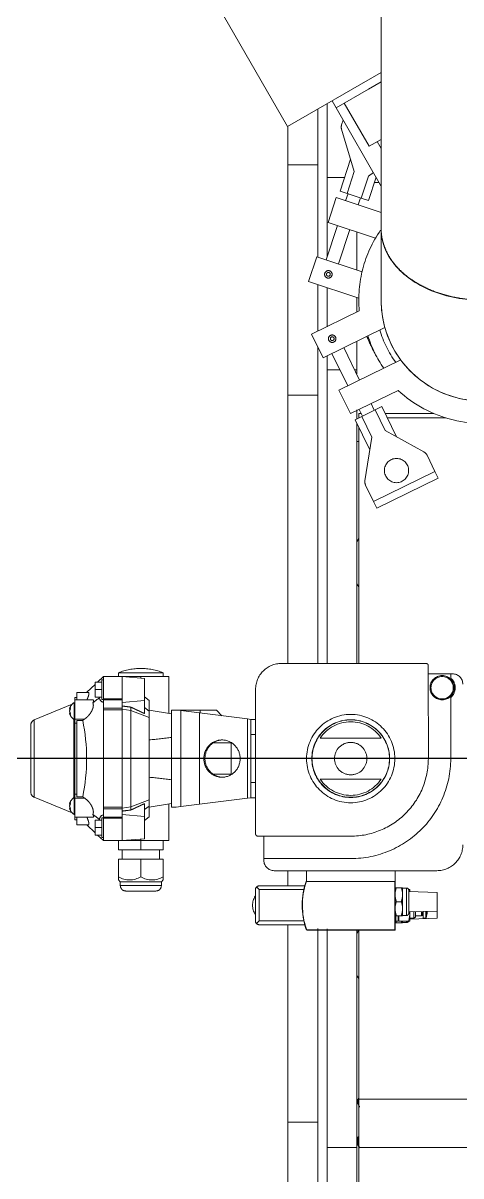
# Model space of a CAD drawing. Extents: x -681219 to -550379, y -242630 to -158199.
# Drawn here: x -589944 to -589709, y -209290 to -208672 of the extents above; entities that cross this region are included whole.
import ezdxf
from ezdxf.lldxf.tags import DXFTag

# ---------------------------------------------------------------- set-up
doc = ezdxf.new("R2010")
doc.units = 0
doc.header["$LTSCALE"] = 1000
doc.linetypes.add('DASHED2', pattern=[9.525, 6.35, -3.175])
doc.layers.get('0').update_dxf_attribs({"linetype": 'CONTINUOUS'})
doc.layers.add('center', color=253, linetype='CENTER2')
doc.layers.add('future', color=4, linetype='DASHED2', lineweight=0)
tags = doc.linetypes.add('CENTER2', pattern=[28.575, 19.05, -3.175, 3.175, -3.175]).pattern_tags.tags
tags[10:11] = [DXFTag(74, 4), DXFTag(75, 0), DXFTag(340, '0'), DXFTag(46, 0.0), DXFTag(50, 0.0), DXFTag(44, 0.0), DXFTag(45, 0.0)]
tags[8:9] = [DXFTag(74, 4), DXFTag(75, 0), DXFTag(340, '0'), DXFTag(46, 0.0), DXFTag(50, 0.0), DXFTag(44, 0.0), DXFTag(45, 0.0)]
tags[6:7] = [DXFTag(74, 4), DXFTag(75, 0), DXFTag(340, '0'), DXFTag(46, 0.0), DXFTag(50, 0.0), DXFTag(44, 0.0), DXFTag(45, 0.0)]
tags[4:5] = [DXFTag(74, 4), DXFTag(75, 0), DXFTag(340, '0'), DXFTag(46, 0.0), DXFTag(50, 0.0), DXFTag(44, 0.0), DXFTag(45, 0.0)]

# ---------------------------------------------------------------- blocks, each defined once
blk = doc.blocks.new('CYPZ04001A0001XY_A_CYPZ1000_V_1')
at = {"color": 0, "linetype": 'ByBlock', "lineweight": -2}
for p, q in [((717.5, 194.9), (717.5, 318.12)), ((733.5, 194.9), (733.5, 318.12)), ((696.5, 311.46), (696.5, 208.48)), ((712.5, 311.46), (712.5, 208.48)), ((695.5, 208.43), (695.5, 308.78)), ((695.5, 208.43), (-9.31, 208.43)), ((695.5, 182.62), (695.5, 208.43)), ((696.5, 206.25), (695.5, 207.98)), ((696.5, 208.48), (696.5, 91.9)), ((696.5, 208.48), (712.5, 208.48)), ((712.5, 208.48), (712.5, 91.3)), ((717.5, 91.03), (717.5, 194.9)), ((717.5, 194.9), (733.5, 194.9)), ((717.5, 91.04), (717.5, 194.9)), ((733.5, 89.05), (733.5, 194.9)), ((695.5, 182.62), (15.53, 182.62)), ((695.5, 182.02), (696.5, 183.75)), ((695.5, 91.9), (695.5, 182.62)), ((696.5, 116.25), (695.5, 117.98)), ((695.5, 92.02), (696.5, 93.75)), ((668.1, 82.9), (668.1, 87.15)), ((668.1, 87.15), (668.86, 87.15)), ((674.1, 87.15), (668.86, 87.15)), ((669.9, 87.9), (669.9, 87.15)), ((672, 87.9), (669.9, 87.9)), ((672.67, 88.05), (672, 88.05)), ((672, 87.15), (672, 88.05)), ((675.33, 88.05), (672.67, 88.05)), ((674.1, 87.15), (674.1, 84.25)), ((674.4, 86.65), (674.1, 86.65)), ((674.4, 87.15), (674.4, 84.25)), ((675.7, 87.15), (674.4, 87.15)), ((676, 88.05), (675.33, 88.05)), ((675.7, 87.15), (675.7, 84.31)), ((676, 86.65), (675.7, 86.65)), ((676, 60.1), (676, 91.9)), ((676, 91.9), (723.16, 91.9)), ((676.1, 65.9), (676.1, 91.8)), ((676.1, 91.8), (723.09, 91.8)), ((748.9, 89.05), (724.41, 89.05)), ((748.9, 87.05), (724.9, 87.05)), ((750.31, 88.46), (748.9, 87.05)), ((748.9, 87.05), (748.9, 70.25)), ((750.9, 87.05), (750.9, 70.25)), ((668.1, 86.01), (653.5, 85.55)), ((653.5, 85.55), (653.5, 81.75)), ((668.7, 82.23), (653.5, 81.75)), ((653.5, 81.75), (653.5, 71.75)), ((659.33, 85.38), (658.9, 82.95)), ((658.9, 82.95), (658.9, 81.92)), ((659.33, 85.38), (659.33, 81.93)), ((659.53, 85.55), (659.53, 81.94)), ((660.9, 85.55), (659.53, 85.55)), ((660.9, 85.55), (660.9, 81.98)), ((661.2, 83.05), (661.2, 81.99)), ((661.3, 83.05), (661.2, 83.05)), ((661.5, 84.15), (661.3, 83.95)), ((661.3, 83.95), (661.3, 82)), ((661.5, 84.15), (661.5, 82)), ((661.8, 84.15), (661.5, 84.15)), ((661.8, 84.35), (661.8, 82.01)), ((665.1, 84.35), (661.8, 84.35)), ((665.97, 85.5), (665.1, 85)), ((665.1, 85), (665.1, 82.12)), ((665.97, 85.5), (665.97, 82.14)), ((668.1, 85.5), (665.97, 85.5)), ((668.1, 82.21), (668.1, 82.9)), ((668.7, 82.9), (668.7, 70.6)), ((669.9, 84.1), (669.9, 69.4)), ((672, 84.1), (669.9, 84.1)), ((672.67, 84.25), (672, 84.25)), ((672, 80.5), (672, 84.25)), ((672, 73), (672, 80.5)), ((675.33, 84.25), (672.67, 84.25)), ((676, 84.25), (675.33, 84.25)), ((725.8, 80.82), (725.74, 80.82)), ((725.8, 80.82), (725.8, 78.65)), ((675.33, 76.75), (672.67, 76.75)), ((725.74, 76.48), (725.8, 76.48)), ((725.8, 76.6), (725.75, 76.6)), ((725.8, 78.65), (725.8, 76.6)), ((725.8, 76.48), (725.8, 76.6)), ((653.5, 71.75), (668.7, 71.27)), ((668.1, 70.15), (668.1, 71.29)), ((668.86, 70.15), (668.1, 70.15)), ((669.9, 69.4), (672, 69.4)), ((672, 69.25), (672, 73)), ((672, 69.25), (672.67, 69.25)), ((675.33, 69.25), (672.67, 69.25)), ((675.33, 69.25), (676, 69.25)), ((748.9, 68.25), (724.41, 68.25)), ((748.9, 70.25), (724.9, 70.25)), ((733.5, 60.1), (733.5, 68.25)), ((748.9, 70.25), (750.31, 68.84)), ((801.3, 68), (823.3, 68)), ((801.3, 68), (801.3, 66)), ((804.3, 71), (820.3, 71)), ((823.3, 66), (823.3, 68)), ((723.23, 65.9), (676.1, 65.9)), ((723.5, 65.28), (723.5, 60.6)), ((801.3, 66), (800.3, 65.07)), ((800.3, 63.34), (800.3, 65.07)), ((800.3, 54), (800.3, 63.34)), ((801.3, 66), (823.3, 66)), ((812.3, 54), (812.3, 63.34)), ((824.3, 65.07), (823.3, 66)), ((824.3, 63.34), (824.3, 65.07)), ((824.3, 54), (824.3, 63.34)), ((653.59, 60.1), (740.8, 60.1)), ((699.8, 53.6), (743.08, 53.6)), ((743.08, 53.6), (746.36, 53.6)), ((746.36, 54.54), (746.36, 53.6)), ((746.36, 53.6), (746.36, 41.58)), ((812.3, 54), (800.3, 54)), ((802.3, 54), (802.3, 49)), ((824.3, 54), (812.3, 54)), ((822.3, 49), (822.3, 54)), ((812.3, 44), (797.3, 44)), ((797.3, 44), (797.3, 24.25)), ((800.3, 44), (800.3, 49)), ((800.3, 49), (812.3, 49)), ((822.3, 44), (810.3, 42.95)), ((812.3, 44), (812.3, 49)), ((812.3, 49), (824.3, 49)), ((822.3, 44), (812.3, 44)), ((812.3, 43.12), (812.3, 44)), ((822.3, 44), (822.3, 31.98)), ((822.3, 44), (832.3, 44)), ((832.3, 44), (822.3, 44)), ((824.3, 44), (824.3, 49)), ((832.3, 31.98), (832.3, 44)), ((835.52, 41), (832.3, 44)), ((746.36, 41.58), (699.82, 41.6)), ((746.36, 41.58), (749.6, 41.58)), ((750.8, 40.38), (750.8, -37.11)), ((810.3, 31.05), (810.3, 42.95)), ((833.3, 42.25), (832.3, 42.25)), ((833.3, 42.25), (833.3, 31.75)), ((833.3, 41), (836.8, 41)), ((836.8, 37), (836.8, 41)), ((841.3, 35.6), (836.8, 39.8)), ((810.3, 33.18), (807.8, 31.16)), ((807.8, 25.43), (807.8, 31.16)), ((810.3, 31.05), (810.3, 24.13)), ((810.3, 31.05), (822.3, 30)), ((822.3, 31.98), (822.3, 31.42)), ((822.3, 31.98), (832.3, 31.98)), ((822.3, 31.42), (822.3, 26.98)), ((822.3, 31.42), (832.3, 31.42)), ((832.3, 31.42), (832.3, 31.98)), ((832.3, 31.75), (833.3, 31.75)), ((832.3, 26.98), (832.3, 31.42)), ((833.3, 37), (836.8, 37)), ((833.3, 33), (836.8, 33)), ((836.8, 33), (836.8, 37)), ((847.62, 31.46), (837.67, 31.46)), ((846.6, 35.5), (840.13, 35.5)), ((846.6, 31.46), (846.6, 35.5)), ((847.6, 32.75), (846.6, 32.75)), ((847.6, 32.75), (847.6, 31.46)), ((847.62, 21.21), (847.62, 31.46)), ((790.8, 25.69), (780.8, 24.44)), ((793.3, 26), (790.8, 25.69)), ((790.8, -25.69), (790.8, 25.69)), ((795.8, 26), (793.3, 26)), ((795.8, 22.98), (795.8, 26)), ((807.8, 26), (795.8, 24)), ((807.8, 26), (795.8, 24)), ((810.3, 27.34), (807.8, 25.43)), ((807.8, 22.1), (817.68, 25.85)), ((807.8, 22.1), (807.8, 25.43)), ((817.68, 25.85), (817.68, 27.59)), ((817.68, 25.85), (822.3, 26.56)), ((817.68, 25.85), (817.68, -25.85)), ((822.3, 26.98), (822.3, 26.11)), ((822.3, 26.98), (832.3, 26.98)), ((822.3, 26.11), (822.3, -26.11)), ((822.3, 26.11), (832.3, 26.11)), ((832.3, 26.11), (832.3, 26.98)), ((832.3, -26.11), (832.3, 26.11)), ((848.12, 29.96), (847.62, 29.96)), ((848.12, 29.96), (848.12, 20.96)), ((869.45, 20.7), (849.17, 29.1)), ((850.06, 26.52), (850.51, 26.52)), ((753.3, 21), (750.8, 21)), ((755.22, 21.24), (753.3, 21)), ((753.3, 21), (753.3, 12.87)), ((780.8, 24.44), (755.22, 21.24)), ((755.22, 19.62), (755.22, 21.24)), ((755.22, -10.38), (755.22, 19.62)), ((780.8, -24.44), (780.8, 24.44)), ((795.8, 12.02), (795.8, 22.98)), ((807.8, 22.1), (807.8, -22.1)), ((842.42, 21.21), (847.62, 21.21)), ((843.44, 20.5), (846.6, 20.5)), ((846.6, -20.5), (846.6, 20.5)), ((846.6, 19.06), (847.62, 19.06)), ((847.6, 19.06), (847.6, -19.06)), ((847.62, 19.06), (847.62, 21.21)), ((847.62, 20.96), (848.12, 20.96)), ((848.22, 21.02), (848.22, -21.02)), ((850.06, 24.4), (850.51, 24.4)), ((869.45, 20.7), (869.45, -20.7)), ((750.8, 12.87), (753.3, 12.87)), ((753.3, 12.87), (753.3, -12.87)), ((871.3, 17.93), (871.3, -17.93)), ((716.16, 11), (683.44, 11)), ((763.8, 8.39), (763.8, 8.57)), ((763.8, 8.39), (773.53, 8.39)), ((763.8, -8.39), (763.8, 8.39)), ((795.8, -12.02), (795.8, 12.02)), ((646.2, -32.72), (646.2, 0)), ((658.2, -0.02), (658.22, -45.45)), ((683.44, -11), (716.16, -11)), ((755.22, -21.24), (755.22, -10.38)), ((773.53, -8.39), (763.8, -8.39)), ((763.8, -8.39), (763.8, -8.57)), ((795.8, -22.98), (795.8, -12.02)), ((750.8, -12.87), (753.3, -12.87)), ((753.3, -12.87), (753.3, -21)), ((753.3, -21), (750.8, -21)), ((753.3, -21), (755.22, -21.24)), ((755.22, -21.24), (780.8, -24.44)), ((768.81, -22.94), (771.79, -26)), ((780.51, -26), (780.51, -24.4)), ((780.8, -24.44), (790.8, -25.69)), ((795.8, -26), (795.8, -22.98)), ((795.8, -24), (807.8, -26)), ((795.8, -24), (807.8, -26)), ((797.3, -24.25), (797.3, -44)), ((807.8, -22.1), (817.68, -25.85)), ((807.8, -22.1), (807.8, -25.43)), ((810.3, -31.05), (810.3, -24.13)), ((842.42, -21.21), (847.62, -21.21)), ((846.6, -20.5), (843.44, -20.5)), ((846.6, -19.06), (847.62, -19.06)), ((847.62, -21.21), (847.62, -19.06)), ((848.12, -20.96), (847.62, -20.96)), ((847.62, -31.46), (847.62, -21.21)), ((848.12, -20.96), (848.12, -29.96)), ((849.17, -29.1), (869.45, -20.7)), ((850.06, -24.4), (850.51, -24.4)), ((771.79, -26), (780.51, -26)), ((780.51, -26), (790.8, -26)), ((790.8, -25.69), (793.3, -26)), ((790.8, -26), (790.8, -25.69)), ((790.8, -26), (793.3, -26)), ((793.3, -26), (795.8, -26)), ((807.8, -25.43), (810.3, -27.34)), ((807.8, -25.43), (807.8, -31.16)), ((822.3, -30), (810.3, -31.05)), ((817.68, -25.85), (822.3, -26.56)), ((817.68, -25.85), (817.68, -27.59)), ((822.3, -26.11), (822.3, -26.98)), ((822.3, -26.11), (832.3, -26.11)), ((822.3, -26.98), (822.3, -31.42)), ((822.3, -26.98), (832.3, -26.98)), ((832.3, -26.98), (832.3, -26.11)), ((832.3, -31.42), (832.3, -26.98)), ((847.62, -29.96), (848.12, -29.96)), ((850.06, -26.52), (850.51, -26.52)), ((807.8, -31.16), (810.3, -33.18)), ((810.3, -42.95), (810.3, -31.05)), ((822.3, -31.42), (822.3, -31.98)), ((822.3, -31.42), (832.3, -31.42)), ((822.3, -31.98), (822.3, -44)), ((822.3, -31.98), (832.3, -31.98)), ((832.3, -31.98), (832.3, -31.42)), ((833.3, -31.75), (832.3, -31.75)), ((832.3, -44), (832.3, -31.98)), ((833.3, -31.75), (833.3, -42.25)), ((833.3, -33), (836.8, -33)), ((833.3, -37), (836.8, -37)), ((836.8, -37), (836.8, -33)), ((836.8, -39.8), (841.3, -35.6)), ((836.8, -41), (836.8, -37)), ((837.67, -31.46), (847.62, -31.46)), ((840.13, -35.5), (846.6, -35.5)), ((846.6, -35.5), (846.6, -31.46)), ((846.6, -32.75), (847.6, -32.75)), ((847.6, -31.46), (847.6, -32.75)), ((810.3, -42.95), (822.3, -44)), ((812.3, -44), (812.3, -43.12)), ((832.3, -44), (835.52, -41)), ((832.3, -42.25), (833.3, -42.25)), ((833.3, -41), (836.8, -41)), ((646.2, -45.45), (645.26, -45.45)), ((646.2, -45.45), (646.2, -43.28)), ((658.22, -45.45), (646.2, -45.45)), ((658.22, -49.8), (658.22, -45.45)), ((812.3, -44), (797.3, -44)), ((800.3, -44), (800.3, -46.05)), ((824.3, -46.05), (800.3, -46.05)), ((812.3, -44), (822.3, -44)), ((822.3, -44), (832.3, -44)), ((822.3, -44), (832.3, -44)), ((824.3, -46.05), (824.3, -44)), ((736.91, -51), (659.42, -51)), ((695.5, -177.59), (695.5, -51)), ((696.5, -51), (696.5, -179.64)), ((712.5, -51), (712.5, -208.48)), ((717.5, -194.9), (717.5, -51)), ((717.5, -194.9), (717.5, -51)), ((733.5, -194.9), (733.5, -51)), ((696.5, -93.75), (695.5, -92.02)), ((695.5, -117.98), (696.5, -116.25)), ((652.87, -150.34), (685.79, -134.24)), ((685.79, -134.24), (687.55, -137.83)), ((687.55, -137.83), (654.63, -153.93)), ((687.55, -137.83), (691.83, -146.58)), ((654.63, -153.93), (652.87, -150.34)), ((658.9, -162.68), (654.63, -153.93)), ((692.19, -148.96), (688.5, -172.38)), ((681.31, -175.9), (660.56, -164.42)), ((689.58, -165.49), (697.49, -181.66)), ((683.12, -188.69), (675.21, -172.52)), ((693.9, -183.42), (688.5, -172.38)), ((695.5, -170), (696.5, -170)), ((681.31, -175.9), (686.71, -186.93)), ((680.15, -182.62), (648.8, -182.62)), ((655.32, -185), (681.31, -185)), ((699.94, -184.92), (674.43, -197.39)), ((693.9, -183.42), (686.71, -186.93)), ((695.2, -187.23), (693.45, -183.64)), ((697.49, -181.66), (693.9, -183.42)), ((694.11, -185), (695.5, -185)), ((695.5, -185), (695.5, -182.62)), ((696.5, -182.15), (696.5, -187)), ((706.09, -197.49), (699.94, -184.92)), ((686.71, -186.93), (683.12, -188.69)), ((687.16, -186.71), (688.92, -190.31)), ((672.96, -213.69), (706.09, -197.49)), ((717.5, -220.82), (717.5, -194.9)), ((717.5, -194.9), (733.5, -194.9)), ((733.5, -318.32), (733.5, -194.9)), ((695.07, -202.89), (703.58, -220.31)), ((709.87, -217.23), (701.35, -199.81)), ((696.5, -206.25), (696.5, -208.48)), ((696.5, -223.77), (696.5, -208.48)), ((696.5, -208.48), (696.5, -223.77)), ((696.5, -208.48), (697.8, -208.48)), ((705.59, -208.48), (712.5, -208.48)), ((712.5, -208.48), (712.5, -215.95)), ((714.61, -214.92), (681.48, -231.12)), ((720.76, -227.49), (714.61, -214.92)), ((695.25, -239.97), (720.76, -227.49)), ((712.5, -231.53), (712.5, -252.46)), ((717.5, -254.11), (717.5, -229.09)), ((696.5, -247.17), (696.5, -239.36)), ((696.5, -239.36), (696.5, -247.17)), ((683.5, -284.11), (683.5, -245.74)), ((695.49, -246.84), (722.39, -255.72)), ((722.39, -255.72), (718, -269.02)), ((718, -269.02), (693.71, -261)), ((696.5, -282.34), (696.5, -261.92)), ((696.5, -261.92), (696.5, -282.34)), ((706.35, -265.17), (700.26, -283.58)), ((706.91, -285.78), (712.99, -267.36)), ((712.5, -268.85), (712.5, -311.46)), ((717.5, -318.32), (717.5, -268.85)), ((683.5, -372.31), (683.5, -283.92)), ((686.49, -279.03), (711.92, -287.43)), ((711.92, -287.43), (707.53, -300.73)), ((707.53, -300.73), (683.5, -292.79)), ((686.23, -311.72), (690.35, -299.26)), ((694.14, -300.52), (690.29, -312.19)), ((690.35, -299.26), (694.14, -300.52)), ((701.74, -303.03), (694.14, -300.52)), ((695.87, -296.88), (694.62, -300.68)), ((701.26, -302.87), (702.52, -299.07)), ((683.78, -307.49), (683.5, -306.99)), ((683.5, -307.65), (683.78, -307.49)), ((707.68, -348.88), (683.78, -307.49)), ((687.2, -308.78), (684.53, -308.78)), ((697.89, -314.7), (701.74, -303.03)), ((705.54, -304.28), (699.89, -321.37)), ((701.74, -303.03), (705.54, -304.28)), ((690.29, -312.19), (687.64, -314.16)), ((704.71, -337.41), (697.89, -314.7)), ((703.17, -311.46), (712.5, -311.46)), ((712.5, -311.46), (712.5, -351.04)), ((717.5, -348.15), (717.5, -318.32)), ((717.5, -318.32), (733.5, -318.32)), ((733.5, -338.91), (733.5, -318.32)), ((685.66, -330.74), (683.5, -326.99)), ((689.99, -328.24), (683.5, -331.98)), ((703.35, -351.38), (689.99, -328.24)), ((683.5, -367.78), (733.64, -338.83)), ((703.86, -342.27), (704.68, -339.81)), ((856.14, -551.01), (733.64, -338.83)), ((690.36, -358.88), (707.68, -348.88)), ((709.82, -352.58), (707.68, -348.88)), ((683.5, -362.84), (690.36, -358.88)), ((683.5, -460.7), (683.5, -372.31))]:
    blk.add_line(p, q, dxfattribs=at)
for centre, radius in [((699.8, 0), 23.67), ((699.8, 0), 20.84), ((699.8, 0), 20.76), ((699.8, 0), 8.68), ((650.8, -38), 6.5), ((650.8, -38), 6), ((675.26, -154.42), 6.5), ((709.72, -225.1), 2), ((709.72, -225.1), 1), ((711.78, -259.59), 2), ((711.78, -259.59), 1)]:
    blk.add_circle(centre, radius, dxfattribs=at)
for centre, radius, start, end in [((687.39, 204.61), 8.66, 0, 28.63738), ((687.39, 204.61), 8.66, 346.13026, 0), ((681.4, 82.72), 13.3, 160.52985, 179.21399), ((669.9, 86.7), 1.2, 90, 157.71362), ((683.73, 84.16), 11.73, 160.61392, 165.18351), ((664.27, 84.14), 11.74, 14.92081, 19.46877), ((723.09, 91.3), 0.5, 18.92674, 90), ((723.16, 91.4), 0.5, 19.08212, 90), ((686.3, 78.65), 39.5, 340.47573, 19.08212), ((686.2, 78.65), 39.5, 341.69336, 18.92674), ((748.9, 87.05), 2, 45, 90), ((748.9, 87.05), 2, 0, 45), ((659.53, 85.35), 0.2, 90, 170), ((661.2, 83.35), 0.3, 180, 270), ((669.9, 82.9), 1.2, 90, 180), ((683.73, 80.36), 11.73, 160.61392, 179.31397), ((683.73, 80.66), 11.74, 180.78738, 199.46877), ((664.27, 80.34), 11.74, 0.78738, 19.46877), ((664.27, 80.64), 11.73, 340.61392, 359.31397), ((743.4, 78.65), 9, 327.26604, 32.73396), ((683.73, 72.86), 11.73, 160.61392, 179.31397), ((664.27, 72.84), 11.74, 0.78738, 19.46877), ((669.9, 70.6), 1.2, 180, 270), ((683.73, 73.16), 11.74, 180.78738, 199.46877), ((664.27, 73.14), 11.73, 340.61392, 359.31397), ((748.9, 70.25), 2, 270, 315), ((748.9, 70.25), 2, 315, 0), ((804.3, 68), 3, 90, 180), ((820.3, 68), 3, 0, 90), ((723.23, 66.4), 0.5, 270, 341.69336), ((724, 65.28), 0.5, 160.47573, 180), ((806.33, 53.56), 11.49, 58.59869, 121.68504), ((818.33, 53.56), 11.49, 58.59869, 121.68504), ((653.59, 46.21), 13.89, 90, 180), ((723, 60.6), 0.5, 270, 0), ((740.8, 54.54), 5.56, 0, 90), ((699.8, 0), 53.6, 90, 180), ((699.8, 0), 41.6, 89.97784, 180.0227), ((749.6, 40.38), 1.2, 0, 90), ((831.81, 32.79), 2.7, 280.4925, 355.74249), ((815.76, 20.26), 22.43, 33.35028, 34.58362), ((1240.7, -3435.89), 3489.22, 96.88708, 96.96357), ((848.6, 30.42), 1, 191.76279, 207.6582), ((845.32, 25.46), 5.3, 11.54424, 58.10921), ((699.8, 0), 19.71, 33.91584, 146.08416), ((943.28, 0), 101.92, 168.39782, 191.60218), ((845.32, 25.46), 5.3, 301.89079, 348.45576), ((868.3, 17.93), 3, 0, 67.5), ((864.86, 586.14), 578.96, 263.14874, 264.34344), ((699.8, 0), 19.71, 213.91584, 326.08416), ((864.86, -586.14), 578.96, 95.65656, 96.85126), ((868.3, -17.93), 3, 292.5, 0), ((845.32, -25.46), 5.3, 11.54424, 58.10921), ((1240.7, 3435.89), 3489.22, 263.03643, 263.11292), ((831.79, -32.81), 2.72, 4.58258, 79.18243), ((848.6, -30.42), 1, 152.3418, 168.23721), ((845.32, -25.46), 5.3, 301.89079, 348.45576), ((650.8, -38), 7, 131.08233, 228.91767), ((645.26, -39.89), 5.56, 180, 270), ((736.91, -37.11), 13.89, 270, 0), ((812.3, -15.17), 33.13, 248.76069, 270), ((812.3, -15.17), 33.12, 270, 291.23931), ((659.42, -49.8), 1.2, 180, 270), ((688.23, -148.34), 4, 351.05736, 26.05736), ((662.5, -160.92), 4, 206.05736, 241.05736), ((629.5, -245.74), 66, 47.09888, 164.55273), ((629.5, -245.74), 54, 0, 180.00569), ((629.5, -245.74), 54, 0, 194.48485), ((629.5, -245.74), 64, 17.34264, 34.77207), ((629.5, -245.74), 57, 16.26246, 35.85225), ((629.5, -250), 66, 20.95538, 29.64136), ((629.5, -245.74), 66, 325.3688, 5.01583), ((700.88, -338.56), 4, 341.72252, 16.72252)]:
    blk.add_arc(centre, radius, start, end, dxfattribs=at)
for centre, major_axis, ratio, start_param, end_param in [((845.32, 27.05), (-4.8, 0), 0.707107, 2.984657, 3.298528), ((845.32, 25.99), (5.25, 0), 0.707107, 0.143439, 0.443213), ((845.32, 24.93), (5.25, 0), 0.707107, 0.143439, 0.443213), ((845.32, 25.99), (5.25, 0), 0.707107, 5.839973, 6.139746), ((845.32, 24.93), (5.25, 0), 0.707107, 5.839973, 6.139746), ((845.32, 23.86), (-4.8, 0), 0.707107, 2.984657, 3.298528), ((768.23, 0), (0, -10), 0.972735, 0.029807, 3.111786), ((845.32, -23.86), (-4.8, 0), 0.707107, 2.984657, 3.298528), ((845.32, -24.93), (5.25, 0), 0.707107, 0.143439, 0.443213), ((845.32, -25.99), (5.25, 0), 0.707107, 0.143439, 0.443213), ((845.32, -24.93), (5.25, 0), 0.707107, 5.839973, 6.139746), ((845.32, -25.99), (5.25, 0), 0.707107, 5.839973, 6.139746), ((845.32, -27.05), (-4.8, 0), 0.707107, 2.984657, 3.298528), ((629.5, -283.92), (54, 0), 0.707107, 0, 3.141593)]:
    blk.add_ellipse(centre, major_axis=major_axis, ratio=ratio, start_param=start_param, end_param=end_param, dxfattribs=at)
blk.add_ellipse((768.81, 0), major_axis=(0, -10), ratio=0.972735, dxfattribs=at)
for points, knots in [([(695.46, 181.95), (695.58, 182.16), (695.69, 182.38), (695.97, 183.05), (696.07, 183.51), (696.07, 184.2), (696.04, 184.43), (695.94, 184.89), (695.87, 185.13), (695.59, 185.81), (695.32, 186.25), (695, 186.7)], [0.1312563, 0.1312563, 0.1312563, 0.1312563, 0.25, 0.25, 0.5, 0.5, 0.625, 0.625, 0.75, 0.75, 1, 1, 1, 1]), ([(838, 29.97), (837.87, 30.24), (837.77, 30.48), (837.69, 30.79), (837.68, 30.89), (837.67, 31.06), (837.68, 31.13), (837.72, 31.25), (837.75, 31.3), (837.83, 31.38), (837.88, 31.41), (837.99, 31.45), (838.05, 31.45), (838.1, 31.46)], [0, 0, 0, 0, 0.125, 0.125, 0.1875, 0.1875, 0.25, 0.25, 0.3125, 0.3125, 0.375, 0.375, 0.4242649, 0.4242649, 0.4242649, 0.4242649]), ([(841.1, 31.74), (840.97, 32.05), (840.84, 32.35), (840.64, 32.88), (840.55, 33.11), (840.4, 33.55), (840.34, 33.76), (840.19, 34.32), (840.14, 34.63), (840.13, 35.11), (840.18, 35.28), (840.32, 35.43), (840.38, 35.47), (840.49, 35.5), (840.53, 35.5), (840.57, 35.5)], [0.17995, 0.17995, 0.17995, 0.17995, 0.25, 0.25, 0.3125, 0.3125, 0.375, 0.375, 0.5, 0.5, 0.625, 0.625, 0.6875, 0.6875, 0.7188633, 0.7188633, 0.7188633, 0.7188633]), ([(842.42, 21.21), (841.75, 21.68), (841.1, 22.24), (840.19, 23.22), (839.89, 23.57), (839.48, 24.12), (839.35, 24.31), (839.09, 24.7), (838.97, 24.9), (838.62, 25.52), (838.41, 25.94), (838.16, 26.6), (838.08, 26.82), (837.96, 27.26), (837.9, 27.48), (837.82, 27.91), (837.79, 28.13), (837.76, 28.54), (837.76, 28.74), (837.79, 29.12), (837.81, 29.31), (837.89, 29.66), (837.94, 29.82), (838, 29.97)], [0, 0, 0, 0, 0.25, 0.25, 0.375, 0.375, 0.4375, 0.4375, 0.5, 0.5, 0.625, 0.625, 0.6875, 0.6875, 0.75, 0.75, 0.8125, 0.8125, 0.875, 0.875, 0.9375, 0.9375, 1, 1, 1, 1]), ([(838, -29.97), (837.88, -29.67), (837.8, -29.33), (837.76, -28.74), (837.76, -28.54), (837.79, -28.13), (837.82, -27.92), (837.9, -27.48), (837.95, -27.26), (838.08, -26.82), (838.16, -26.61), (838.33, -26.17), (838.42, -25.95), (838.62, -25.52), (838.73, -25.32), (838.97, -24.91), (839.09, -24.71), (839.35, -24.31), (839.48, -24.12), (839.89, -23.57), (840.18, -23.22), (840.79, -22.57), (841.11, -22.27), (841.75, -21.71), (842.09, -21.45), (842.42, -21.21)], [0, 0, 0, 0, 0.125, 0.125, 0.1875, 0.1875, 0.25, 0.25, 0.3125, 0.3125, 0.375, 0.375, 0.4375, 0.4375, 0.5, 0.5, 0.5625, 0.5625, 0.625, 0.625, 0.75, 0.75, 0.875, 0.875, 1, 1, 1, 1]), ([(838.13, -31.46), (838.06, -31.46), (838, -31.45), (837.88, -31.41), (837.83, -31.38), (837.75, -31.3), (837.72, -31.25), (837.68, -31.13), (837.67, -31.06), (837.68, -30.89), (837.69, -30.79), (837.74, -30.59), (837.78, -30.48), (837.87, -30.24), (837.93, -30.11), (838, -29.97)], [0.5678309, 0.5678309, 0.5678309, 0.5678309, 0.625, 0.625, 0.6875, 0.6875, 0.75, 0.75, 0.8125, 0.8125, 0.875, 0.875, 0.9375, 0.9375, 1, 1, 1, 1]), ([(840.57, -35.5), (840.53, -35.5), (840.49, -35.5), (840.38, -35.47), (840.32, -35.43), (840.18, -35.28), (840.13, -35.11), (840.14, -34.63), (840.19, -34.32), (840.34, -33.76), (840.4, -33.55), (840.55, -33.11), (840.64, -32.87), (840.84, -32.36), (840.96, -32.07), (841.09, -31.77)], [0.2808486, 0.2808486, 0.2808486, 0.2808486, 0.3125, 0.3125, 0.375, 0.375, 0.5, 0.5, 0.625, 0.625, 0.6875, 0.6875, 0.75, 0.75, 0.817688, 0.817688, 0.817688, 0.817688])]:
    blk.add_open_spline(points, degree=3, knots=knots, dxfattribs=at)
for points, weights, degree in [([(668.1, 82.9), (668.1, 82.56), (668.12, 82.21)], [1, 1.01197279995, 1.02186194704], 2), ([(668.53, 71.27), (668.6, 70.97), (668.69, 70.67)], [1.06584808167, 1.0679040624, 1.06852635392], 2), ([(817.68, 27.59), (813.07, 25.43), (810.3, 24.13)], [1, 1.03232973581, 1], 2), ([(810.3, -24.13), (813.07, -25.43), (817.68, -27.59)], [1, 1.03233007391, 1], 2), ([(683.5, -284.11), (683.5, -207.79), (575.55, -207.74), (575.5, -284.09)], [1, 0.333477589004, 0.333333364548, 0.999567326631], 3)]:
    blk.add_rational_spline(points, weights, degree=degree, dxfattribs=at)
for points, degree in [([(834.5, 32.59), (835.66, 31.72), (836.83, 30.85), (838, 29.97)], 3), ([(843.44, 20.5), (842.93, 20.86), (842.42, 21.21)], 2), ([(842.42, -21.21), (842.93, -20.86), (843.44, -20.5)], 2), ([(838, -29.97), (836.83, -30.85), (835.66, -31.72), (834.5, -32.59)], 3)]:
    blk.add_open_spline(points, degree=degree, dxfattribs=at)
at = {"layer": 'center', "ltscale": 17.201947}
blk.add_line((212.66, 0), (1232.18, 0), dxfattribs=at)

msp = doc.modelspace()

# ---------------------------------------------------------------- block references
at = {"layer": 'future', "rotation": 180}
msp.add_blockref('CYPZ04001A0001XY_A_CYPZ1000_V_1', (-589068.721, -209066.6983), dxfattribs=at)

doc.saveas('drawing.dxf')
